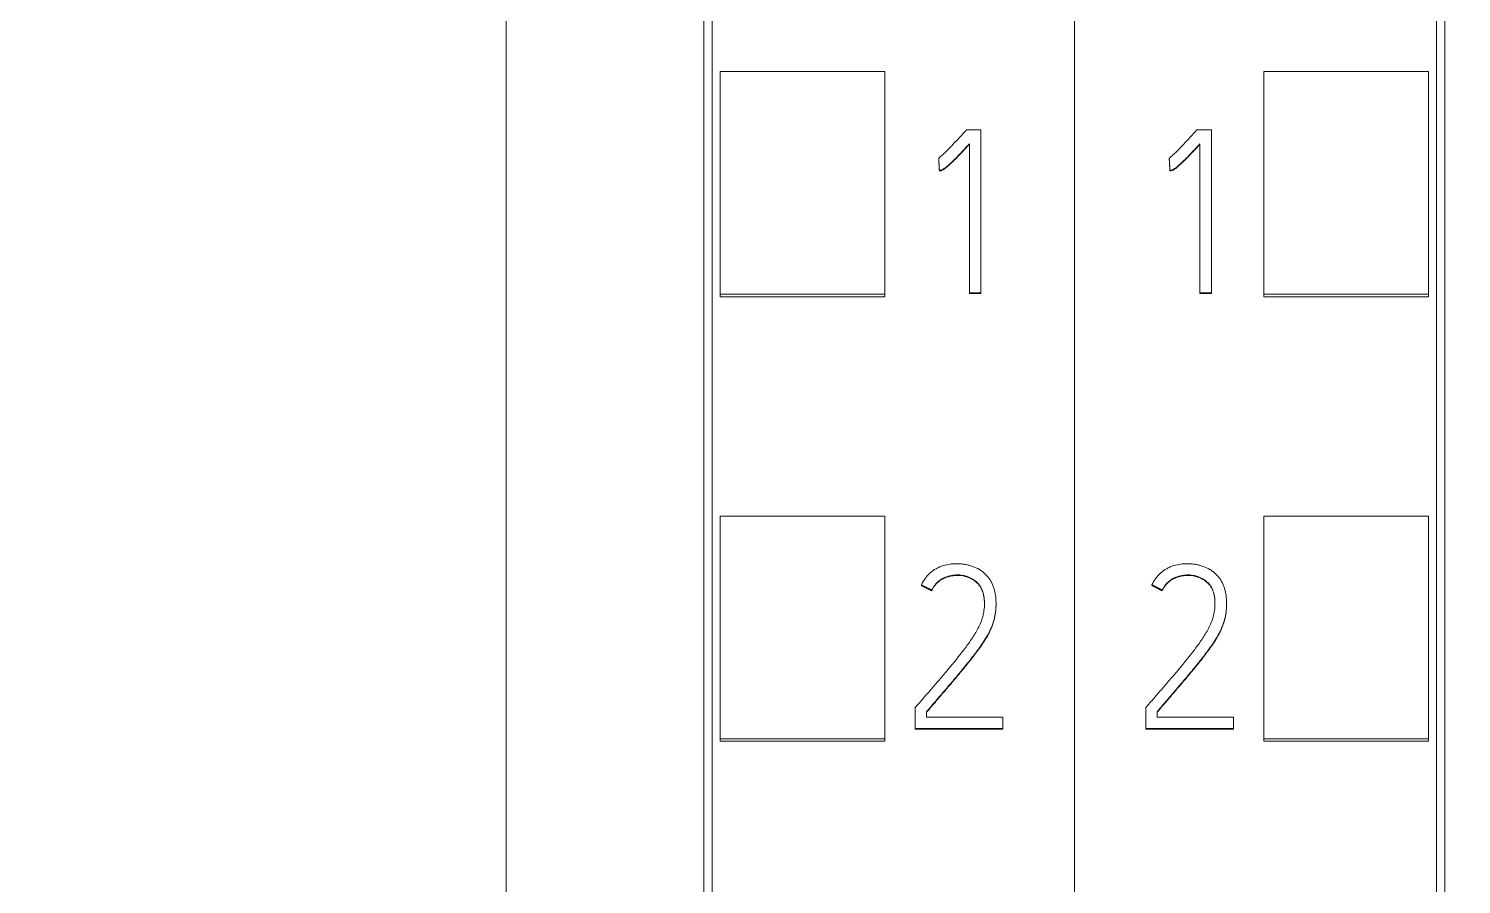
# Model space of a CAD drawing. Header units: millimetres. Extents: x 1359 to 3577, y 1333 to 3557.
# Drawn here: x 2858.27 to 2875.67, y 3298.89 to 3309.29 of the extents above; entities that cross this region are included whole.
import ezdxf

# ---------------------------------------------------------------- set-up
doc = ezdxf.new("R2010")
doc.units = ezdxf.units.MM
doc.set_wipeout_variables(frame=1)
doc.layers.add('000-PI-Oprema', color=30, linetype='Continuous', lineweight=5)
doc.layers.add('002-PI-Kabelska kanalica', color=150, linetype='Continuous')

# ---------------------------------------------------------------- blocks, each defined once
blk = doc.blocks.new('S7-1500 DQ HF - 6ES7522-1BL01-0AB0')
blk.add_wipeout([(0, 147), (34.8, 147), (34.8, 0), (0, 0)])
at = {"layer": '000-PI-Oprema', "color": 0, "linetype": 'ByBlock', "lineweight": 0}
for p, q in [((0, 134.681), (0, 21.262)), ((34.8, 134.681), (34.8, 21.262)), ((4.4, 132.4), (4.4, 23.585)), ((30.4, 23.585), (30.4, 132.4)), ((2.3, 122.981), (2.3, 125.684)), ((4.3, 125.684), (2.3, 125.684)), ((4.3, 122.981), (4.3, 125.684)), ((30.5, 122.981), (30.5, 125.684)), ((30.5, 125.684), (32.5, 125.684)), ((32.5, 122.981), (32.5, 125.684)), ((1.664, 124.977), (1.489, 124.977)), ((1.664, 122.995), (1.664, 124.977)), ((33.664, 124.977), (33.489, 124.977)), ((33.664, 122.995), (33.664, 124.977)), ((1.525, 124.806), (1.525, 122.995)), ((33.525, 124.806), (33.525, 122.995)), ((1.153, 124.632), (1.153, 124.626)), ((33.153, 124.632), (33.153, 124.626)), ((1.161, 124.485), (1.161, 124.479)), ((33.161, 124.485), (33.161, 124.479)), ((1.525, 122.995), (1.525, 122.989)), ((1.525, 122.995), (1.664, 122.995)), ((1.664, 122.989), (1.525, 122.989)), ((1.664, 122.995), (1.664, 122.989)), ((4.3, 122.981), (2.3, 122.981)), ((2.3, 122.949), (2.3, 122.981)), ((4.3, 122.949), (2.3, 122.949)), ((4.3, 122.949), (4.3, 122.981)), ((30.5, 122.949), (30.5, 122.981)), ((30.5, 122.981), (32.5, 122.981)), ((30.5, 122.949), (32.5, 122.949)), ((32.5, 122.949), (32.5, 122.981)), ((33.525, 122.995), (33.525, 122.989)), ((33.525, 122.995), (33.664, 122.995)), ((33.664, 122.989), (33.525, 122.989)), ((33.664, 122.995), (33.664, 122.989)), ((2.3, 117.58), (2.3, 120.283)), ((4.3, 120.283), (2.3, 120.283)), ((4.3, 117.58), (4.3, 120.283)), ((30.5, 117.58), (30.5, 120.283)), ((30.5, 120.283), (32.5, 120.283)), ((32.5, 117.58), (32.5, 120.283)), ((0.942, 119.448), (0.942, 119.442)), ((1.067, 119.385), (1.067, 119.378)), ((32.942, 119.448), (32.942, 119.442)), ((33.067, 119.385), (33.067, 119.378)), ((1.849, 119.217), (1.849, 119.223)), ((33.849, 119.217), (33.849, 119.223)), ((0.867, 117.957), (0.867, 117.703)), ((1.006, 117.841), (1.006, 117.907)), ((1.933, 117.841), (1.006, 117.841)), ((1.933, 117.703), (1.933, 117.841)), ((32.867, 117.957), (32.867, 117.703)), ((33.006, 117.841), (33.006, 117.907)), ((33.933, 117.841), (33.006, 117.841)), ((33.933, 117.703), (33.933, 117.841)), ((0.867, 117.703), (1.933, 117.703)), ((0.867, 117.703), (0.867, 117.697)), ((1.933, 117.697), (0.867, 117.697)), ((1.933, 117.703), (1.933, 117.697)), ((32.867, 117.703), (32.867, 117.697)), ((32.867, 117.703), (33.933, 117.703)), ((33.933, 117.697), (32.867, 117.697)), ((33.933, 117.703), (33.933, 117.697)), ((4.3, 117.58), (2.3, 117.58)), ((2.3, 117.549), (2.3, 117.58)), ((4.3, 117.549), (2.3, 117.549)), ((4.3, 117.549), (4.3, 117.58)), ((30.5, 117.549), (30.5, 117.58)), ((30.5, 117.58), (32.5, 117.58)), ((30.5, 117.549), (32.5, 117.549)), ((32.5, 117.549), (32.5, 117.58))]:
    blk.add_line(p, q, dxfattribs=at)
for points, knots in [([(4.5, 132.586), (4.5, 129.542), (4.5, 119.972), (4.5, 105.802), (4.5, 91.235), (4.5, 77.025), (4.5, 62.731), (4.5, 47.245), (4.5, 34.605), (4.5, 26.64), (4.5, 23.299)], [0, 0, 0, 0, 0.083934, 0.263736, 0.389889, 0.484142, 0.653794, 0.78188, 0.908517, 1, 1, 1, 1]), ([(30.3, 23.299), (30.3, 26.64), (30.3, 34.605), (30.3, 47.245), (30.3, 62.731), (30.3, 77.025), (30.3, 91.235), (30.3, 105.802), (30.3, 119.972), (30.3, 129.542), (30.3, 132.586)], [0, 0, 0, 0, 0.091483, 0.21812, 0.346206, 0.515858, 0.610111, 0.736264, 0.916066, 1, 1, 1, 1]), ([(27.9, 129.52), (27.9, 127.497), (27.9, 118.948), (27.9, 105.802), (27.9, 91.235), (27.9, 77.025), (27.9, 62.731), (27.9, 47.245), (27.9, 34.486), (27.9, 25.605), (27.9, 21.348), (27.9, 20.55)], [0, 0, 0, 0, 0.055935, 0.236292, 0.362833, 0.457376, 0.627551, 0.756032, 0.883059, 0.978086, 1, 1, 1, 1]), ([(1.489, 124.977), (1.462, 124.947), (1.435, 124.917), (1.381, 124.858), (1.353, 124.829), (1.312, 124.785), (1.298, 124.77), (1.271, 124.741), (1.256, 124.727), (1.228, 124.699), (1.213, 124.685), (1.183, 124.658), (1.168, 124.645), (1.153, 124.632)], [0, 0, 0, 0, 0.25, 0.25, 0.5, 0.5, 0.625, 0.625, 0.75, 0.75, 0.875, 0.875, 1, 1, 1, 1]), ([(33.489, 124.977), (33.462, 124.947), (33.435, 124.917), (33.381, 124.858), (33.353, 124.829), (33.312, 124.785), (33.298, 124.77), (33.271, 124.741), (33.256, 124.727), (33.228, 124.699), (33.213, 124.685), (33.183, 124.658), (33.168, 124.645), (33.153, 124.632)], [0, 0, 0, 0, 0.25, 0.25, 0.5, 0.5, 0.625, 0.625, 0.75, 0.75, 0.875, 0.875, 1, 1, 1, 1]), ([(1.161, 124.485), (1.167, 124.485), (1.172, 124.486), (1.182, 124.488), (1.187, 124.49), (1.197, 124.493), (1.201, 124.495), (1.21, 124.5), (1.214, 124.503), (1.227, 124.512), (1.235, 124.518), (1.251, 124.531), (1.259, 124.538), (1.282, 124.558), (1.297, 124.572), (1.326, 124.6), (1.341, 124.614), (1.384, 124.658), (1.413, 124.687), (1.469, 124.746), (1.497, 124.776), (1.525, 124.806)], [0, 0, 0, 0, 0.03125, 0.03125, 0.0625, 0.0625, 0.09375, 0.09375, 0.125, 0.125, 0.1875, 0.1875, 0.25, 0.25, 0.375, 0.375, 0.5, 0.5, 0.75, 0.75, 1, 1, 1, 1]), ([(1.525, 124.799), (1.497, 124.77), (1.469, 124.74), (1.413, 124.681), (1.384, 124.651), (1.341, 124.608), (1.326, 124.594), (1.297, 124.565), (1.282, 124.552), (1.259, 124.531), (1.251, 124.525), (1.235, 124.512), (1.227, 124.506), (1.214, 124.497), (1.21, 124.494), (1.201, 124.489), (1.197, 124.487), (1.187, 124.483), (1.182, 124.482), (1.172, 124.48), (1.167, 124.479), (1.161, 124.479)], [0, 0, 0, 0, 0.25, 0.25, 0.5, 0.5, 0.625, 0.625, 0.75, 0.75, 0.8125, 0.8125, 0.875, 0.875, 0.90625, 0.90625, 0.9375, 0.9375, 0.96875, 0.96875, 1, 1, 1, 1]), ([(33.161, 124.485), (33.167, 124.485), (33.172, 124.486), (33.182, 124.488), (33.187, 124.49), (33.197, 124.493), (33.201, 124.495), (33.21, 124.5), (33.214, 124.503), (33.227, 124.512), (33.235, 124.518), (33.251, 124.531), (33.259, 124.538), (33.282, 124.558), (33.297, 124.572), (33.326, 124.6), (33.341, 124.614), (33.384, 124.658), (33.413, 124.687), (33.469, 124.746), (33.497, 124.776), (33.525, 124.806)], [0, 0, 0, 0, 0.03125, 0.03125, 0.0625, 0.0625, 0.09375, 0.09375, 0.125, 0.125, 0.1875, 0.1875, 0.25, 0.25, 0.375, 0.375, 0.5, 0.5, 0.75, 0.75, 1, 1, 1, 1]), ([(33.525, 124.799), (33.497, 124.77), (33.469, 124.74), (33.413, 124.681), (33.384, 124.651), (33.341, 124.608), (33.326, 124.594), (33.297, 124.565), (33.282, 124.552), (33.259, 124.531), (33.251, 124.525), (33.235, 124.512), (33.227, 124.506), (33.214, 124.497), (33.21, 124.494), (33.201, 124.489), (33.197, 124.487), (33.187, 124.483), (33.182, 124.482), (33.172, 124.48), (33.167, 124.479), (33.161, 124.479)], [0, 0, 0, 0, 0.25, 0.25, 0.5, 0.5, 0.625, 0.625, 0.75, 0.75, 0.8125, 0.8125, 0.875, 0.875, 0.90625, 0.90625, 0.9375, 0.9375, 0.96875, 0.96875, 1, 1, 1, 1]), ([(1.067, 119.385), (1.079, 119.408), (1.092, 119.43), (1.116, 119.46), (1.125, 119.47), (1.144, 119.488), (1.154, 119.496), (1.185, 119.519), (1.208, 119.531), (1.256, 119.551), (1.281, 119.558), (1.319, 119.565), (1.332, 119.567), (1.358, 119.569), (1.371, 119.57), (1.41, 119.569), (1.436, 119.566), (1.473, 119.558), (1.486, 119.555), (1.511, 119.546), (1.523, 119.541), (1.558, 119.525), (1.58, 119.511), (1.61, 119.487), (1.62, 119.478), (1.638, 119.459), (1.646, 119.449), (1.657, 119.433), (1.661, 119.428), (1.667, 119.416), (1.676, 119.399), (1.683, 119.381), (1.691, 119.357), (1.695, 119.344), (1.7, 119.319), (1.702, 119.306), (1.705, 119.28), (1.707, 119.267), (1.708, 119.242), (1.708, 119.229), (1.708, 119.203), (1.708, 119.19), (1.706, 119.164), (1.704, 119.151), (1.699, 119.113), (1.694, 119.088), (1.684, 119.051), (1.681, 119.038), (1.672, 119.014), (1.668, 119.002), (1.653, 118.966), (1.642, 118.943), (1.618, 118.897), (1.606, 118.875), (1.579, 118.832), (1.565, 118.81), (1.523, 118.746), (1.493, 118.705), (1.4, 118.582), (1.335, 118.502), (1.236, 118.384), (1.203, 118.345), (1.136, 118.267), (1.103, 118.228), (1.036, 118.151), (1.002, 118.112), (0.935, 118.035), (0.901, 117.996), (0.867, 117.957)], [0, 0, 0, 0, 0.03125, 0.03125, 0.046875, 0.046875, 0.0625, 0.0625, 0.09375, 0.09375, 0.125, 0.125, 0.140625, 0.140625, 0.15625, 0.15625, 0.1875, 0.1875, 0.203125, 0.203125, 0.21875, 0.21875, 0.25, 0.25, 0.265625, 0.265625, 0.28125, 0.28125, 0.289063, 0.289063, 0.296875, 0.3125, 0.3125, 0.328125, 0.328125, 0.34375, 0.34375, 0.359375, 0.359375, 0.375, 0.375, 0.390625, 0.390625, 0.40625, 0.40625, 0.4375, 0.4375, 0.453125, 0.453125, 0.46875, 0.46875, 0.5, 0.5, 0.53125, 0.53125, 0.5625, 0.5625, 0.625, 0.625, 0.75, 0.75, 0.8125, 0.8125, 0.875, 0.875, 0.9375, 0.9375, 1, 1, 1, 1]), ([(1.006, 117.907), (1.045, 117.953), (1.084, 117.999), (1.162, 118.091), (1.201, 118.136), (1.279, 118.228), (1.318, 118.273), (1.396, 118.365), (1.434, 118.412), (1.51, 118.505), (1.548, 118.552), (1.603, 118.624), (1.621, 118.648), (1.656, 118.697), (1.673, 118.721), (1.706, 118.771), (1.722, 118.797), (1.753, 118.849), (1.767, 118.875), (1.786, 118.916), (1.792, 118.93), (1.803, 118.958), (1.808, 118.972), (1.822, 119.015), (1.829, 119.044), (1.841, 119.103), (1.845, 119.133), (1.848, 119.178), (1.849, 119.193), (1.85, 119.223), (1.849, 119.238), (1.847, 119.283), (1.844, 119.313), (1.836, 119.357), (1.833, 119.372), (1.825, 119.401), (1.821, 119.416), (1.81, 119.444), (1.804, 119.458), (1.791, 119.485), (1.784, 119.498), (1.772, 119.517), (1.767, 119.523), (1.758, 119.535), (1.754, 119.541), (1.739, 119.559), (1.729, 119.57), (1.708, 119.591), (1.696, 119.601), (1.679, 119.615), (1.672, 119.619), (1.66, 119.628), (1.653, 119.632), (1.62, 119.651), (1.592, 119.663), (1.549, 119.678), (1.535, 119.683), (1.506, 119.691), (1.491, 119.694), (1.461, 119.699), (1.446, 119.701), (1.416, 119.704), (1.401, 119.704), (1.37, 119.705), (1.355, 119.705), (1.325, 119.704), (1.31, 119.703), (1.264, 119.697), (1.235, 119.691), (1.192, 119.678), (1.177, 119.672), (1.157, 119.663), (1.15, 119.66), (1.136, 119.653), (1.129, 119.649), (1.097, 119.631), (1.072, 119.613), (1.038, 119.583), (1.027, 119.572), (1.007, 119.55), (0.997, 119.538), (0.97, 119.502), (0.955, 119.476), (0.942, 119.448)], [0, 0, 0, 0, 0.0625, 0.0625, 0.125, 0.125, 0.1875, 0.1875, 0.25, 0.25, 0.3125, 0.3125, 0.34375, 0.34375, 0.375, 0.375, 0.40625, 0.40625, 0.4375, 0.4375, 0.453125, 0.453125, 0.46875, 0.46875, 0.5, 0.5, 0.53125, 0.53125, 0.546875, 0.546875, 0.5625, 0.5625, 0.59375, 0.59375, 0.609375, 0.609375, 0.625, 0.625, 0.640625, 0.640625, 0.65625, 0.65625, 0.664062, 0.664062, 0.671875, 0.671875, 0.6875, 0.6875, 0.703125, 0.703125, 0.710937, 0.710937, 0.71875, 0.71875, 0.75, 0.75, 0.765625, 0.765625, 0.78125, 0.78125, 0.796875, 0.796875, 0.8125, 0.8125, 0.828125, 0.828125, 0.84375, 0.84375, 0.875, 0.875, 0.890625, 0.890625, 0.898438, 0.898438, 0.90625, 0.90625, 0.9375, 0.9375, 0.953125, 0.953125, 0.96875, 0.96875, 1, 1, 1, 1]), ([(1.708, 119.214), (1.708, 119.224), (1.708, 119.235), (1.707, 119.258), (1.706, 119.271), (1.703, 119.296), (1.701, 119.309), (1.696, 119.334), (1.692, 119.347), (1.685, 119.372), (1.68, 119.384), (1.672, 119.401), (1.669, 119.407), (1.662, 119.419), (1.659, 119.424), (1.641, 119.451), (1.623, 119.47), (1.598, 119.491), (1.592, 119.495), (1.582, 119.502), (1.566, 119.513), (1.537, 119.529), (1.513, 119.539), (1.488, 119.548), (1.476, 119.551), (1.438, 119.56), (1.412, 119.563), (1.36, 119.564), (1.334, 119.562), (1.295, 119.555), (1.283, 119.552), (1.257, 119.544), (1.245, 119.54), (1.221, 119.53), (1.209, 119.525), (1.186, 119.513), (1.175, 119.506), (1.143, 119.483), (1.125, 119.465), (1.101, 119.434), (1.093, 119.424), (1.079, 119.402), (1.073, 119.39), (1.067, 119.378)], [0, 0, 0, 0, 0.034222, 0.034222, 0.076212, 0.076212, 0.118203, 0.118203, 0.160193, 0.160193, 0.202183, 0.202183, 0.223179, 0.223179, 0.244174, 0.244174, 0.328155, 0.328155, 0.34915, 0.34915, 0.370145, 0.412135, 0.454126, 0.454126, 0.496116, 0.496116, 0.580097, 0.580097, 0.664077, 0.664077, 0.706068, 0.706068, 0.748058, 0.748058, 0.790048, 0.790048, 0.832039, 0.832039, 0.916019, 0.916019, 0.95801, 0.95801, 1, 1, 1, 1]), ([(33.067, 119.385), (33.079, 119.408), (33.092, 119.43), (33.116, 119.46), (33.125, 119.47), (33.144, 119.488), (33.154, 119.496), (33.185, 119.519), (33.208, 119.531), (33.256, 119.551), (33.281, 119.558), (33.319, 119.565), (33.332, 119.567), (33.358, 119.569), (33.371, 119.57), (33.41, 119.569), (33.436, 119.566), (33.473, 119.558), (33.486, 119.555), (33.511, 119.546), (33.523, 119.541), (33.558, 119.525), (33.58, 119.511), (33.61, 119.487), (33.62, 119.478), (33.638, 119.459), (33.646, 119.449), (33.657, 119.433), (33.661, 119.428), (33.667, 119.416), (33.676, 119.399), (33.683, 119.381), (33.691, 119.357), (33.695, 119.344), (33.7, 119.319), (33.702, 119.306), (33.705, 119.28), (33.707, 119.267), (33.708, 119.242), (33.708, 119.229), (33.708, 119.203), (33.708, 119.19), (33.706, 119.164), (33.704, 119.151), (33.699, 119.113), (33.694, 119.088), (33.684, 119.051), (33.681, 119.038), (33.672, 119.014), (33.668, 119.002), (33.653, 118.966), (33.642, 118.943), (33.618, 118.897), (33.606, 118.875), (33.579, 118.832), (33.565, 118.81), (33.523, 118.746), (33.493, 118.705), (33.4, 118.582), (33.335, 118.502), (33.236, 118.384), (33.203, 118.345), (33.136, 118.267), (33.103, 118.228), (33.036, 118.151), (33.002, 118.112), (32.935, 118.035), (32.901, 117.996), (32.867, 117.957)], [0, 0, 0, 0, 0.03125, 0.03125, 0.046875, 0.046875, 0.0625, 0.0625, 0.09375, 0.09375, 0.125, 0.125, 0.140625, 0.140625, 0.15625, 0.15625, 0.1875, 0.1875, 0.203125, 0.203125, 0.21875, 0.21875, 0.25, 0.25, 0.265625, 0.265625, 0.28125, 0.28125, 0.289063, 0.289063, 0.296875, 0.3125, 0.3125, 0.328125, 0.328125, 0.34375, 0.34375, 0.359375, 0.359375, 0.375, 0.375, 0.390625, 0.390625, 0.40625, 0.40625, 0.4375, 0.4375, 0.453125, 0.453125, 0.46875, 0.46875, 0.5, 0.5, 0.53125, 0.53125, 0.5625, 0.5625, 0.625, 0.625, 0.75, 0.75, 0.8125, 0.8125, 0.875, 0.875, 0.9375, 0.9375, 1, 1, 1, 1]), ([(33.006, 117.907), (33.045, 117.953), (33.084, 117.999), (33.162, 118.091), (33.201, 118.136), (33.279, 118.228), (33.318, 118.273), (33.396, 118.365), (33.434, 118.412), (33.51, 118.505), (33.548, 118.552), (33.603, 118.624), (33.621, 118.648), (33.656, 118.697), (33.673, 118.721), (33.706, 118.771), (33.722, 118.797), (33.753, 118.849), (33.767, 118.875), (33.786, 118.916), (33.792, 118.93), (33.803, 118.958), (33.808, 118.972), (33.822, 119.015), (33.829, 119.044), (33.841, 119.103), (33.845, 119.133), (33.848, 119.178), (33.849, 119.193), (33.85, 119.223), (33.849, 119.238), (33.847, 119.283), (33.844, 119.313), (33.836, 119.357), (33.833, 119.372), (33.825, 119.401), (33.821, 119.416), (33.81, 119.444), (33.804, 119.458), (33.791, 119.485), (33.784, 119.498), (33.772, 119.517), (33.767, 119.523), (33.758, 119.535), (33.754, 119.541), (33.739, 119.559), (33.729, 119.57), (33.708, 119.591), (33.696, 119.601), (33.679, 119.615), (33.672, 119.619), (33.66, 119.628), (33.653, 119.632), (33.62, 119.651), (33.592, 119.663), (33.549, 119.678), (33.535, 119.683), (33.506, 119.691), (33.491, 119.694), (33.461, 119.699), (33.446, 119.701), (33.416, 119.704), (33.401, 119.704), (33.37, 119.705), (33.355, 119.705), (33.325, 119.704), (33.31, 119.703), (33.264, 119.697), (33.235, 119.691), (33.192, 119.678), (33.177, 119.672), (33.157, 119.663), (33.15, 119.66), (33.136, 119.653), (33.129, 119.649), (33.097, 119.631), (33.072, 119.613), (33.038, 119.583), (33.027, 119.572), (33.007, 119.55), (32.997, 119.538), (32.97, 119.502), (32.955, 119.476), (32.942, 119.448)], [0, 0, 0, 0, 0.0625, 0.0625, 0.125, 0.125, 0.1875, 0.1875, 0.25, 0.25, 0.3125, 0.3125, 0.34375, 0.34375, 0.375, 0.375, 0.40625, 0.40625, 0.4375, 0.4375, 0.453125, 0.453125, 0.46875, 0.46875, 0.5, 0.5, 0.53125, 0.53125, 0.546875, 0.546875, 0.5625, 0.5625, 0.59375, 0.59375, 0.609375, 0.609375, 0.625, 0.625, 0.640625, 0.640625, 0.65625, 0.65625, 0.664062, 0.664062, 0.671875, 0.671875, 0.6875, 0.6875, 0.703125, 0.703125, 0.710937, 0.710937, 0.71875, 0.71875, 0.75, 0.75, 0.765625, 0.765625, 0.78125, 0.78125, 0.796875, 0.796875, 0.8125, 0.8125, 0.828125, 0.828125, 0.84375, 0.84375, 0.875, 0.875, 0.890625, 0.890625, 0.898437, 0.898437, 0.90625, 0.90625, 0.9375, 0.9375, 0.953125, 0.953125, 0.96875, 0.96875, 1, 1, 1, 1]), ([(33.708, 119.214), (33.708, 119.224), (33.708, 119.235), (33.707, 119.258), (33.706, 119.271), (33.703, 119.296), (33.701, 119.309), (33.696, 119.334), (33.692, 119.347), (33.685, 119.372), (33.68, 119.384), (33.672, 119.401), (33.669, 119.407), (33.662, 119.419), (33.659, 119.424), (33.641, 119.451), (33.623, 119.47), (33.598, 119.491), (33.592, 119.495), (33.582, 119.502), (33.566, 119.513), (33.537, 119.529), (33.513, 119.539), (33.488, 119.548), (33.476, 119.551), (33.438, 119.56), (33.412, 119.563), (33.36, 119.564), (33.334, 119.562), (33.295, 119.555), (33.283, 119.552), (33.257, 119.544), (33.245, 119.54), (33.221, 119.53), (33.209, 119.525), (33.186, 119.513), (33.175, 119.506), (33.143, 119.483), (33.125, 119.465), (33.101, 119.434), (33.093, 119.424), (33.079, 119.402), (33.073, 119.39), (33.067, 119.378)], [0, 0, 0, 0, 0.034222, 0.034222, 0.076212, 0.076212, 0.118203, 0.118203, 0.160193, 0.160193, 0.202183, 0.202183, 0.223179, 0.223179, 0.244174, 0.244174, 0.328155, 0.328155, 0.34915, 0.34915, 0.370145, 0.412135, 0.454126, 0.454126, 0.496116, 0.496116, 0.580097, 0.580097, 0.664077, 0.664077, 0.706068, 0.706068, 0.748058, 0.748058, 0.790048, 0.790048, 0.832039, 0.832039, 0.916019, 0.916019, 0.95801, 0.95801, 1, 1, 1, 1]), ([(1.849, 119.217), (1.849, 119.211), (1.849, 119.205), (1.849, 119.185), (1.848, 119.17), (1.845, 119.125), (1.84, 119.095), (1.829, 119.036), (1.822, 119.007), (1.807, 118.964), (1.802, 118.95), (1.791, 118.921), (1.785, 118.908), (1.766, 118.867), (1.752, 118.84), (1.721, 118.789), (1.705, 118.764), (1.672, 118.714), (1.655, 118.689), (1.62, 118.641), (1.602, 118.617), (1.548, 118.545), (1.51, 118.498), (1.434, 118.405), (1.396, 118.359), (1.318, 118.267), (1.279, 118.221), (1.201, 118.13), (1.162, 118.084), (1.084, 117.993), (1.045, 117.947), (1.006, 117.901)], [0, 0, 0, 0, 0.010489, 0.010489, 0.038761, 0.038761, 0.095304, 0.095304, 0.151848, 0.151848, 0.180119, 0.180119, 0.208391, 0.208391, 0.264935, 0.264935, 0.321478, 0.321478, 0.378022, 0.378022, 0.434565, 0.434565, 0.547652, 0.547652, 0.660739, 0.660739, 0.773826, 0.773826, 0.886913, 0.886913, 1, 1, 1, 1]), ([(33.849, 119.217), (33.849, 119.211), (33.849, 119.205), (33.849, 119.185), (33.848, 119.17), (33.845, 119.125), (33.84, 119.095), (33.829, 119.036), (33.822, 119.007), (33.807, 118.964), (33.802, 118.95), (33.791, 118.921), (33.785, 118.908), (33.766, 118.867), (33.752, 118.84), (33.721, 118.789), (33.705, 118.764), (33.672, 118.714), (33.655, 118.689), (33.62, 118.641), (33.602, 118.617), (33.548, 118.545), (33.51, 118.498), (33.434, 118.405), (33.396, 118.359), (33.318, 118.267), (33.279, 118.221), (33.201, 118.13), (33.162, 118.084), (33.084, 117.993), (33.045, 117.947), (33.006, 117.901)], [0, 0, 0, 0, 0.010489, 0.010489, 0.038761, 0.038761, 0.095304, 0.095304, 0.151848, 0.151848, 0.180119, 0.180119, 0.208391, 0.208391, 0.264935, 0.264935, 0.321478, 0.321478, 0.378022, 0.378022, 0.434565, 0.434565, 0.547652, 0.547652, 0.660739, 0.660739, 0.773826, 0.773826, 0.886913, 0.886913, 1, 1, 1, 1])]:
    blk.add_open_spline(points, degree=3, knots=knots, dxfattribs=at)
for points, weights in [([(1.153, 124.632), (1.157, 124.559), (1.161, 124.485)], [0.499999984457, 0.500000015543, 0.499999984457]), ([(1.161, 124.479), (1.157, 124.553), (1.153, 124.626)], [0.500000001001, 0.499999998999, 0.500000001001]), ([(33.153, 124.632), (33.157, 124.559), (33.161, 124.485)], [0.499999994834, 0.500000005166, 0.499999994834]), ([(33.161, 124.479), (33.157, 124.553), (33.153, 124.626)], [0.500000008783, 0.499999991217, 0.500000008783]), ([(0.942, 119.448), (1.005, 119.416), (1.067, 119.385)], [0.500000075207, 0.499999924793, 0.500000075207]), ([(1.067, 119.378), (1.005, 119.41), (0.942, 119.442)], [0.499999945162, 0.500000054838, 0.499999945162]), ([(32.942, 119.448), (33.005, 119.416), (33.067, 119.385)], [0.500000015224, 0.499999984776, 0.500000015224]), ([(33.067, 119.378), (33.005, 119.41), (32.942, 119.442)], [0.500000222267, 0.499999777733, 0.500000222267])]:
    blk.add_rational_spline(points, weights, degree=2, dxfattribs=at)

msp = doc.modelspace()

# ---------------------------------------------------------------- block references
at = {"layer": '002-PI-Kabelska kanalica', "color": 0, "linetype": 'ByBlock', "lineweight": 0}
msp.add_blockref('S7-1500 DQ HF - 6ES7522-1BL01-0AB0', (2836.171, 3183.083), dxfattribs=at)

# ---------------------------------------------------------------- next in the draw order: block references
msp.add_blockref('S7-1500 DQ HF - 6ES7522-1BL01-0AB0', (2870.971, 3183.083), dxfattribs=at)

doc.saveas('drawing.dxf')
